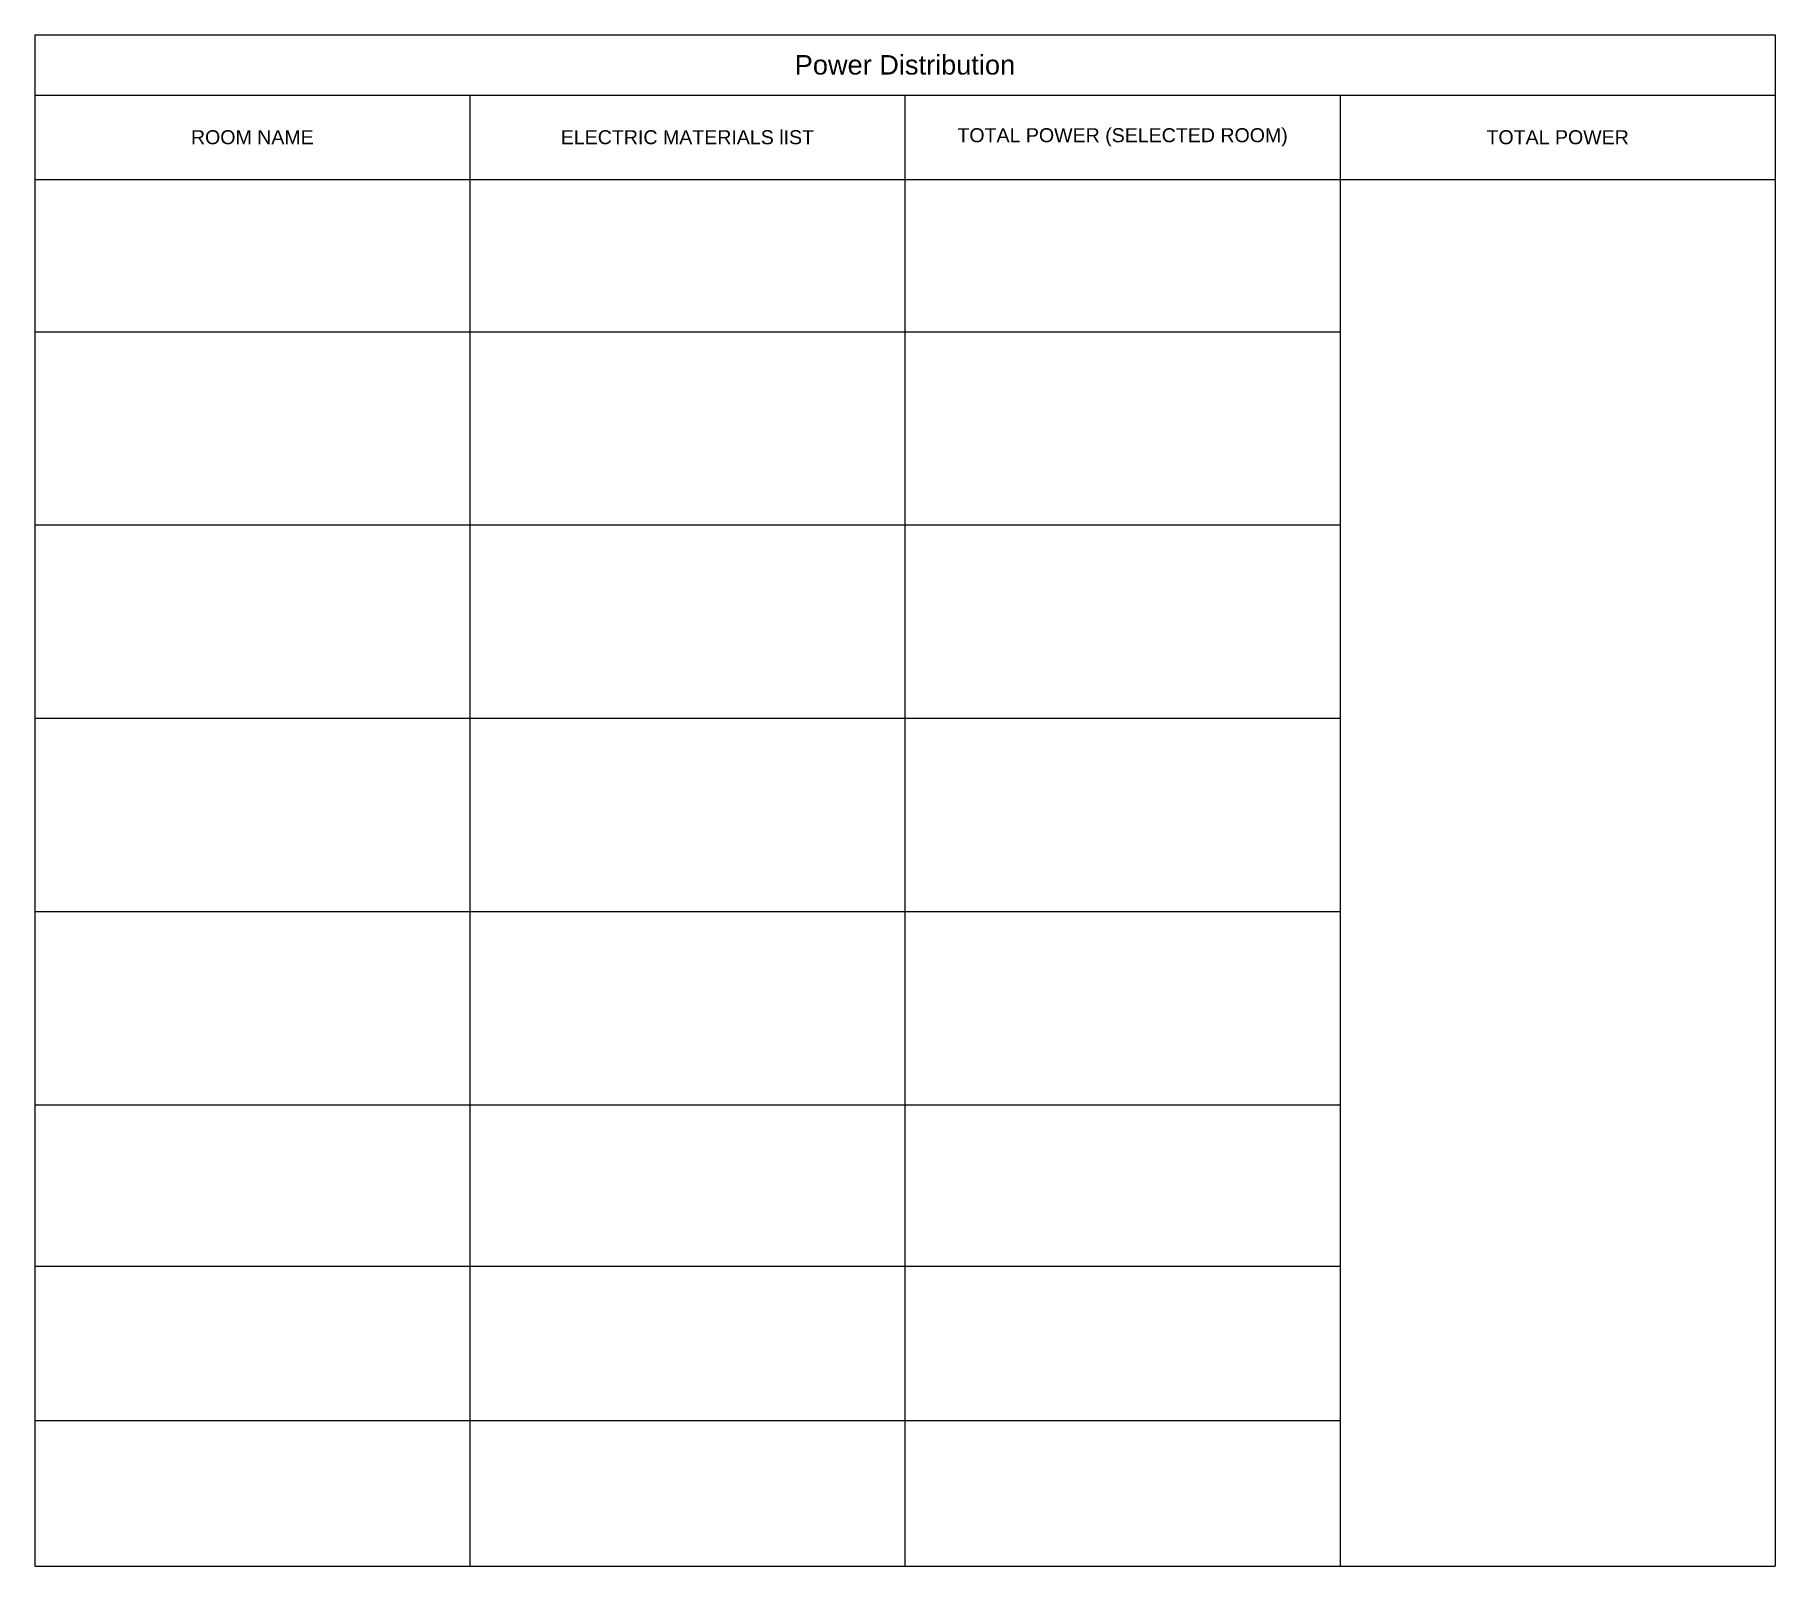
# Model space of a CAD drawing. Header units: inches. Extents: x 598 to 2195, y -373 to 1032.
import ezdxf

# ---------------------------------------------------------------- set-up
doc = ezdxf.new("R2010")
doc.units = ezdxf.units.IN
doc.header["$MEASUREMENT"] = 0
doc.styles.get("Standard").update_dxf_attribs({"font": 'arial.ttf'})

# ---------------------------------------------------------------- blocks, each defined once
blk = doc.blocks.new('*T1')
at = {"layer": 'Defpoints', "color": 0, "linetype": 'ByBlock', "lineweight": -2, "transparency": 16777216}
for p, q in [((0, 0), (1597.7, 0)), ((0, 0), (0, -1405.7)), ((1597.7, 0), (1597.7, -1405.7)), ((0, -55.4), (1597.7, -55.4)), ((399.4, -55.4), (399.4, -1405.7)), ((798.8, -55.4), (798.8, -1405.7)), ((1198.3, -55.4), (1198.3, -1405.7)), ((0, -132.8), (1597.7, -132.8)), ((0, -272.7), (1198.3, -272.7)), ((0, -449.9), (1198.3, -449.9)), ((0, -627.3), (1198.3, -627.3)), ((0, -804.7), (1198.3, -804.7)), ((0, -982.1), (1198.3, -982.1)), ((0, -1130.3), (1198.3, -1130.3)), ((0, -1271.8), (1198.3, -1271.8)), ((0, -1405.7), (1597.7, -1405.7))]:
    blk.add_line(p, q, dxfattribs=at)
at = {"layer": 'Defpoints', "color": 0, "transparency": 16777216, "attachment_point": 5}
for s, insert, char_height, width in [('Power Distribution ', (798.8, -27.7), 17.853, 1589.111), ('ROOM NAME', (199.7, -94.1), 12.85, 390.851), ('ELECTRIC MATERIALS lIST', (599.1, -94.1), 12.854, 390.851), ('TOTAL POWER (SELECTED ROOM)', (998.6, -94.1), 12.854, 390.851), ('TOTAL POWER', (1398, -94.1), 12.854, 390.851)]:
    blk.add_mtext(s, dxfattribs=dict(at, insert=insert, char_height=char_height, width=width))

msp = doc.modelspace()

# ---------------------------------------------------------------- block references
msp.add_blockref('*T1', (597.6, 1032.4))

doc.saveas('drawing.dxf')
